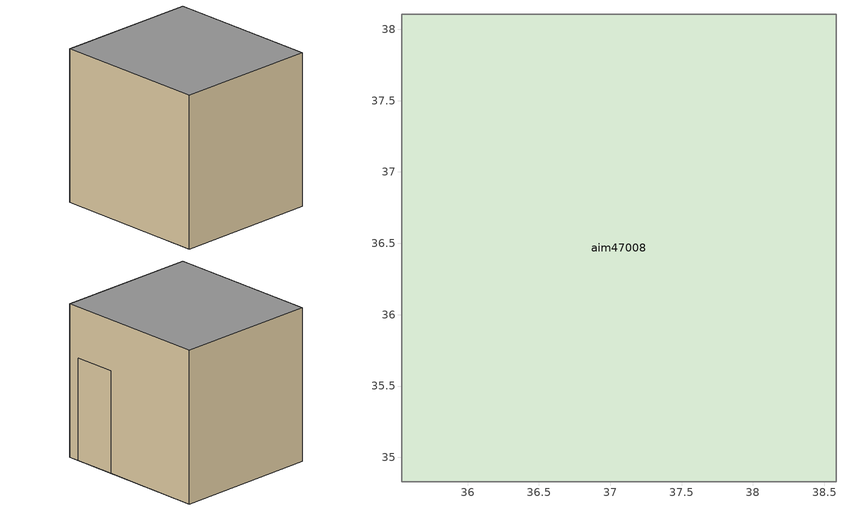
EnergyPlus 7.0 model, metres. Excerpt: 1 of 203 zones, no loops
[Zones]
aim47008
 floor to aim16691 (aim0068): 35.54,34.83 35.54,38.11 38.58,38.11 38.58,34.83 z147.68
 floor ground (aim0083): 35.54,34.83 35.54,38.11 38.58,38.11 38.58,34.83 z144.48
 wall to aim15365 (construction-31): 38.58,35.04 38.58,35.96 z144.48:146.61; 35.54,38.11 35.54,34.83 z144.48:147.68; 38.58,34.83,144.48 38.58,35.04,144.48 38.58,35.04,146.61 38.58,35.96,146.61 38.58,35.96,144.48 38.58,38.11,144.48 38.58,38.11,147.68 38.58,34.83,147.68
 wall to aim47121 (construction-31): 38.58,38.11 35.54,38.11 z144.48:147.68
 wall to aim46895 (construction-31): 35.54,34.83 38.58,34.83 z144.48:147.68
[Site:Location]
Waltham  MA United States: Latitude {deg}=42.408; Longitude {deg}=-71.2527; Time Zone {hr}=-5.93773; Elevation {m}=45
[Site:GroundTemperature:BuildingSurface]
18.89, 18.92, 19.02, 19.12, 19.21, 19.23, 19.07, 19.32, 19.09, 19.21, 19.13, 18.96
[SizingPeriod:DesignDay] Day of Month=21; Humidity Indicating Type=Wet-Bulb
Name | Maximum Dry-Bulb Temperature {C} | Wet-Bulb at Max {C} | Barometric Pressure {Pa} | Wind Speed {m/s} | Wind Direction {deg} | Month | Day Type | Daily Dry-Bulb Temperature Range {deltaC} | Barometric Pressure {Pa}}
GBS_04R20_265135 Winter | -13.7 | -13.7 | 99400 | 7.5 | 320 | 1 | WinterDesignDay
GBS_04R20_265135 Summer | 30.7 | 21.9 |  | 0 | 0 | 7 | SummerDesignDay | 8.5 | 99800
[BUILDING]
Project Name: Building Azimuth=0; Building Terrain=Suburbs; Loads Convergence Tolerance=4E-02; Temperature Convergence Tolerance=4E-01; Solar Distribution=MinimalShadowing; Max Number of Warmup Days=25; Minimum Number of Warmup Days=6
[MATERIAL]
aim0017: Rough, 0.2032, 0.53, 1280, 840, 0.9, 0.75, 0.75
aim0086: Rough, 0.0127, 0.06, 288, 1380, 0.9, 0.75, 0.75
aim0092: Rough, 0.2, 1.9, 2300, 840, 0.9, 0.75, 0.75
mat-353: Smooth, 0.01588, 0.160266, 800.923, 837.36, 0.9, 0.75, 0.75
[MATERIAL:AirGap]
mat-464: 0.109188
[CONSTRUCTION]
aim0068: aim0017
aim0083: aim0086, aim0092
construction-31: mat-353, mat-464, mat-353
[ZONE]
aim47008: 0, 0, 0, 0, 1, 1, 2.84993, 28.4422, 9.97996
[PEOPLE]
people-aim47008: aim47008, aim0136, People, 0.997993, 0.5, 0.555556, aim47008-peep-activ-level
[LIGHTS]
lights-aim47008: Zone=aim47008; Schedule=aim0130; Design Level Calculation Method=LightingLevel; Design Level=139.65; Return Air Fraction=0; Fraction Radiant=0.35; Fraction Visible=0.25; Fraction Replaceable.=0; LightEndUseKey=GeneralLights
[ElectricEquipment]
electrical-aim47008: Zone=aim47008; Schedule=aim0130; Design Level Calculation Method=EquipmentLevel; Design Level=161.135; Fraction Latent=0; Fraction Radiant=0.3; Fraction Lost=0; Default end use category=0
[Schedule:Day:Interval]
aim0127: NO, 6:00, 0, 7:00, 0.1, 8:00, 0.3, 12:00, 0.9, 13:00, 0.8, 17:00, 0.9, 18:00, 0.5, 20:00, 0.3, 22:00, 0.2, 24:00, 0
aim0133: NO, 7:00, 0, 8:00, 0.1, 9:00, 0.2, 11:00, 0.95, 13:00, 0.45, 18:00, 0.95, 19:00, 0.3, 22:00, 0.1, 24:00, 0
[Schedule:Week:Daily]
aim0128: aim0127, aim0127, aim0127, aim0127, aim0127, aim0127, aim0127, aim0127, aim0127, aim0127, aim0127, aim0127
aim0134: aim0133, aim0133, aim0133, aim0133, aim0133, aim0133, aim0133, aim0133, aim0133, aim0133, aim0133, aim0133
[Schedule:Year]
aim0130: Fraction, aim0128, 01, 01, 12, 31
aim0136: Fraction, aim0134, 01, 01, 12, 31
[Schedule:Compact]
aim47008-peep-activ-level: Any Number, Through: 12/31, For: AllDays, Until: 24:00, 131.882
